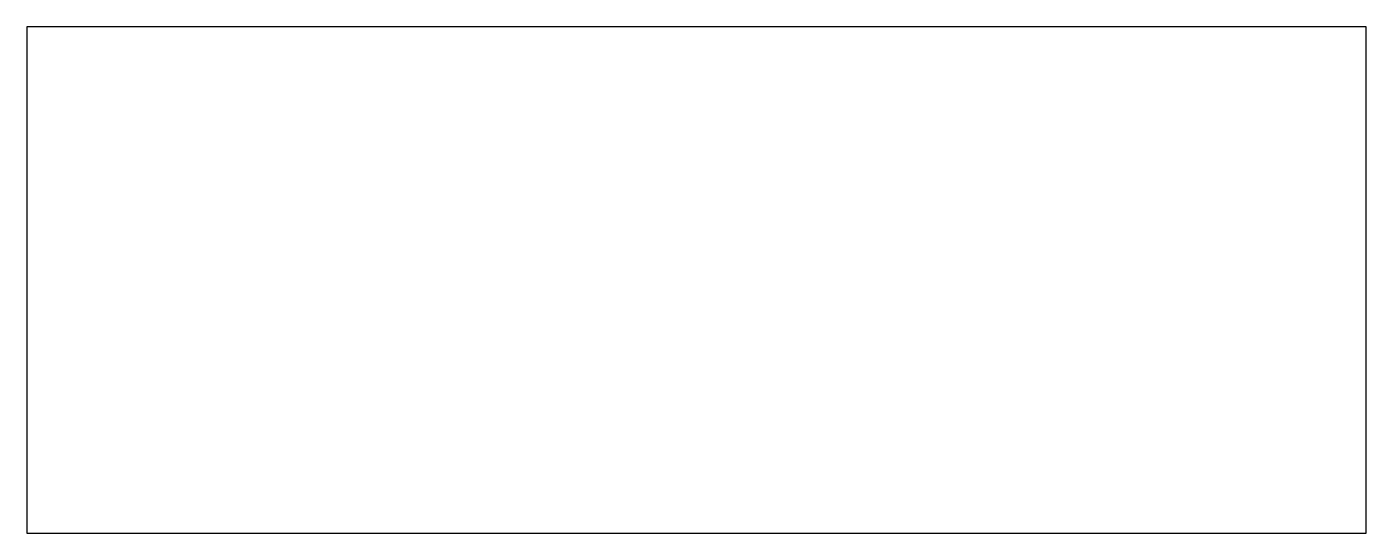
# Model space of a CAD drawing. Header units: millimetres. Extents: x 313 to 4813, y 499 to 2199.
import ezdxf

# ---------------------------------------------------------------- set-up
doc = ezdxf.new("R2010")
doc.units = ezdxf.units.MM
doc.layers.add('FLOOR', color=1, linetype='Continuous', lineweight=5)

msp = doc.modelspace()

# ---------------------------------------------------------------- linework, layer by layer
at = {"layer": 'FLOOR', "color": 1, "lineweight": 25, "ltscale": 10}
msp.add_lwpolyline([(313, 499.4), (4813, 499.4), (4813, 2199.4), (313, 2199.4)], close=True, dxfattribs=at)

doc.saveas('drawing.dxf')
